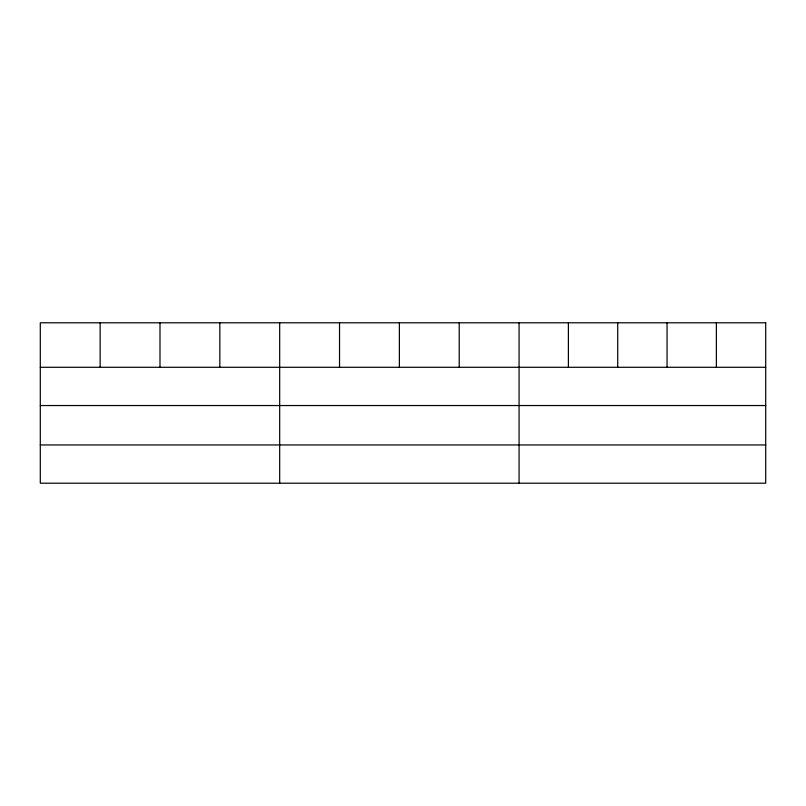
<?xml version="1.0" encoding="UTF-8"?>
<svg xmlns="http://www.w3.org/2000/svg" width="806" height="806" viewBox="0 0 806 806"><rect width="100%" height="100%" fill="white"/><g stroke="black" fill="none" stroke-linecap="round" stroke-linejoin="round"><path stroke-width="1.21" d="M40.3 367.284L765.7 367.284M40.3 405.539L765.7 405.539M40.3 444.952L765.7 444.952M716.373 322.793L716.373 367.284M667.046 322.793L667.046 367.284M617.718 322.793L617.718 367.284M568.391 322.793L568.391 367.284M519.064 322.793L519.064 483.207M459.219 322.793L459.219 367.284M399.373 322.793L399.373 367.284M339.528 322.793L339.528 367.284M279.682 322.793L279.682 483.207M219.837 322.793L219.837 367.284M159.991 322.793L159.991 367.284M100.146 322.793L100.146 367.284M765.7 322.793L40.3 322.793L40.3 483.207L765.7 483.207L765.7 322.793"/></g></svg>
